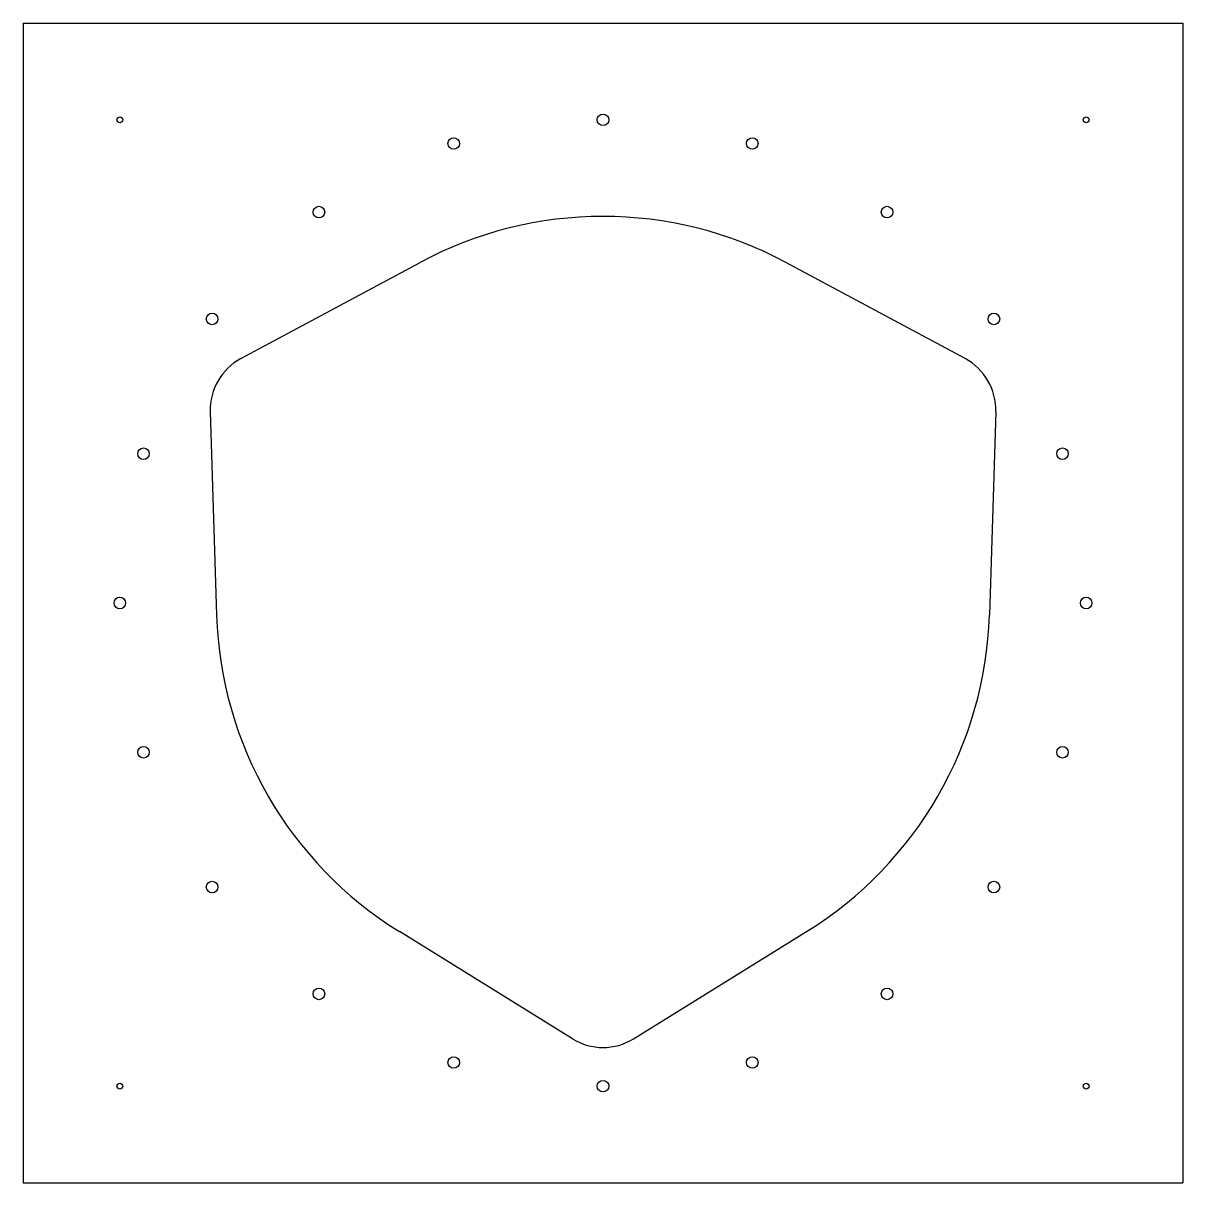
# Model space of a CAD drawing. Header units: millimetres. Extents: x -300 to 300, y -300 to 300.
import ezdxf

# ---------------------------------------------------------------- set-up
doc = ezdxf.new("R2010")
doc.units = ezdxf.units.MM

msp = doc.modelspace()

# ---------------------------------------------------------------- linework, layer by layer
at = {"color": 7, "linetype": 'Continuous', "lineweight": 25}
for p, q in [((-300, 300), (-300, -300)), ((-300, 300), (300, 300)), ((300, 300), (300, -300)), ((-187.39, 126.44), (-94.55, 176.24)), ((187.39, 126.44), (94.55, 176.24)), ((-203.19, 99.06), (-199.9, -6.24)), ((203.19, 99.06), (199.9, -6.24)), ((-15.8, -225.5), (-105.36, -170)), ((15.8, -225.5), (105.36, -170)), ((-300, -300), (300, -300))]:
    msp.add_line(p, q, dxfattribs=at)
for centre, radius in [((0, 250), 3), ((-250, 250), 1.5), ((250, 250), 1.5), ((-77.25, 237.76), 3), ((77.25, 237.76), 3), ((-146.95, 202.25), 3), ((146.95, 202.25), 3), ((-202.25, 146.95), 3), ((202.25, 146.95), 3), ((-237.76, 77.25), 3), ((237.76, 77.25), 3), ((-250, 0), 3), ((250, 0), 3), ((-237.76, -77.25), 3), ((237.76, -77.25), 3), ((-202.25, -146.95), 3), ((202.25, -146.95), 3), ((-146.95, -202.25), 3), ((146.95, -202.25), 3), ((-77.25, -237.76), 3), ((77.25, -237.76), 3), ((-250, -250), 1.5), ((0, -250), 3), ((250, -250), 1.5)]:
    msp.add_circle(centre, radius, dxfattribs=at)
for centre, radius, start, end in [((0, 0), 200, 61.78833, 118.21167), ((-173.21, 100), 30, 118.21167, 181.78833), ((173.21, 100), 30, 358.21167, 61.78833), ((0, 0), 200, 181.78833, 238.21167), ((0, 0), 200, 301.78833, 358.21167), ((0, -200), 30, 238.21167, 301.78833)]:
    msp.add_arc(centre, radius, start, end, dxfattribs=at)

doc.saveas('drawing.dxf')
